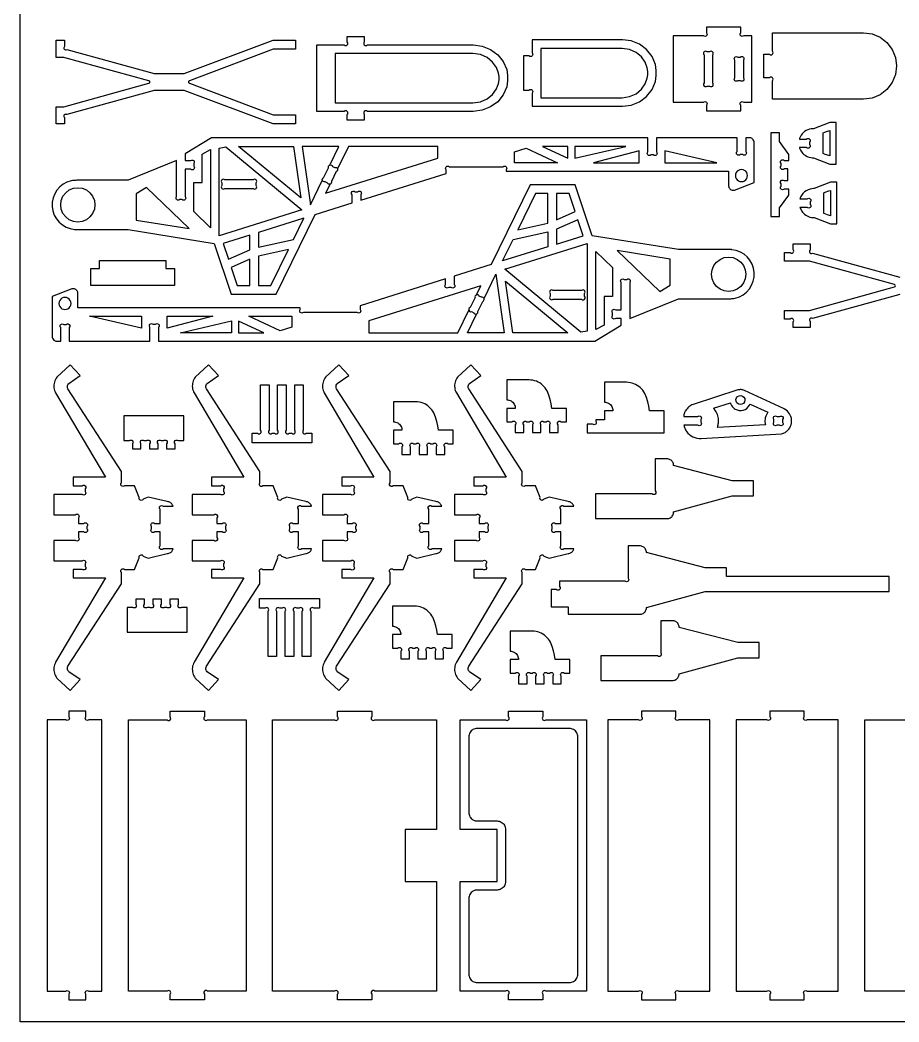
# Model space of a CAD drawing. Extents: x 2.2 to 40.9, y 0.4 to 54.1.
# Drawn here: x 2.22 to 27.94, y 0.38 to 29.67 of the extents above; entities that cross this region are included whole.
import ezdxf

# ---------------------------------------------------------------- set-up
doc = ezdxf.new("R2010")
doc.units = 0
doc.header["$MEASUREMENT"] = 0
doc.layers.get('0').update_dxf_attribs({"linetype": 'CONTINUOUS'})
doc.layers.add('ENGRAVE', color=1, linetype='CONTINUOUS')
doc.layers.add('LAYER_1', color=18, linetype='CONTINUOUS')

msp = doc.modelspace()

# ---------------------------------------------------------------- linework, layer by layer
msp.add_lwpolyline([(2.223, 0.378), (2.223, 54.147), (40.905, 54.147), (40.905, 0.378)], close=True)
at = {"layer": 'ENGRAVE'}
for points in [[(7.307, 24.077), (7.307, 24.924), (7.558, 24.924), (7.558, 25.756), (7.801, 25.889), (7.801, 23.602)], [(8.052, 23.368), (8.052, 25.932), (8.241, 25.965), (10.465, 24.125)], [(8.615, 25.98), (10.228, 25.98), (10.439, 24.472)], [(5.626, 23.827), (7.177, 23.576), (5.927, 24.778), (5.626, 24.594)], [(16.406, 22.388), (18.82, 23.145), (18.82, 20.581), (18.63, 20.548)], [(19.07, 20.623), (19.07, 22.911), (19.564, 22.436), (19.564, 21.588), (19.313, 21.588), (19.313, 20.756)], [(19.694, 22.936), (20.944, 21.735), (21.245, 21.918), (21.245, 22.686)], [(16.643, 20.532), (16.432, 22.041), (18.256, 20.532)], [(15.538, 1.537), (15.571, 1.531), (15.603, 1.529), (18.298, 1.529), (18.331, 1.531), (18.363, 1.537), (18.394, 1.548), (18.423, 1.562), (18.451, 1.58), (18.475, 1.602), (18.497, 1.627), (18.515, 1.654), (18.53, 1.683), (18.54, 1.714), (18.547, 1.747), (18.549, 1.779), (18.549, 8.712), (18.547, 8.745), (18.54, 8.777), (18.53, 8.808), (18.515, 8.837), (18.497, 8.865), (18.475, 8.889), (18.451, 8.911), (18.423, 8.929), (18.394, 8.944), (18.363, 8.954), (18.331, 8.961), (18.298, 8.963), (15.603, 8.963), (15.571, 8.961), (15.538, 8.954), (15.507, 8.944), (15.478, 8.929), (15.451, 8.911), (15.426, 8.889), (15.404, 8.865), (15.386, 8.837), (15.372, 8.808), (15.361, 8.777), (15.355, 8.745), (15.353, 8.712), (15.353, 6.506), (15.355, 6.474), (15.361, 6.442), (15.372, 6.411), (15.386, 6.381), (15.404, 6.354), (15.426, 6.329), (15.451, 6.308), (15.478, 6.289), (15.507, 6.275), (15.538, 6.264), (15.571, 6.258), (15.603, 6.256), (16.181, 6.256), (16.214, 6.254), (16.246, 6.247), (16.277, 6.237), (16.306, 6.222), (16.334, 6.204), (16.358, 6.182), (16.38, 6.158), (16.398, 6.13), (16.413, 6.101), (16.423, 6.07), (16.429, 6.038), (16.432, 6.005), (16.432, 4.486), (16.429, 4.454), (16.423, 4.421), (16.413, 4.39), (16.398, 4.361), (16.38, 4.334), (16.358, 4.309), (16.334, 4.287), (16.306, 4.269), (16.277, 4.255), (16.246, 4.244), (16.214, 4.238), (16.181, 4.236), (15.603, 4.236), (15.571, 4.234), (15.538, 4.227), (15.507, 4.217), (15.478, 4.202), (15.451, 4.184), (15.426, 4.162), (15.404, 4.138), (15.386, 4.11), (15.372, 4.081), (15.361, 4.05), (15.355, 4.018), (15.353, 3.985), (15.353, 1.779), (15.355, 1.747), (15.361, 1.714), (15.372, 1.683), (15.386, 1.654), (15.404, 1.627), (15.426, 1.602), (15.451, 1.58), (15.478, 1.562), (15.507, 1.548)]]:
    msp.add_lwpolyline(points, close=True, dxfattribs=at)
for points in [[(11.29, 25.435), (11.556, 25.98), (10.481, 25.98), (10.72, 24.274), (11.069, 24.985)], [(11.294, 24.875), (11.163, 24.608), (14.445, 25.637), (14.445, 25.98), (11.835, 25.98), (11.514, 25.325)], [(15.802, 21.528), (16.151, 22.239), (16.39, 20.532), (15.315, 20.532), (15.582, 21.078)], [(15.578, 21.638), (15.708, 21.905), (12.427, 20.876), (12.427, 20.532), (15.036, 20.532), (15.357, 21.188)]]:
    msp.add_lwpolyline(points, dxfattribs=at)
at = {"layer": 'LAYER_1'}
for points in [[(21.336, 27.273), (22.219, 27.273, -1), (22.308, 27.185), (22.308, 27.023), (23.311, 27.023), (23.311, 27.185, -1), (23.399, 27.273), (23.64, 27.273), (23.64, 29.215), (23.399, 29.215, -1), (23.311, 29.304), (23.311, 29.466), (22.308, 29.466), (22.308, 29.304, -1), (22.219, 29.215), (21.336, 29.215)], [(24.241, 27.359), (24.241, 27.898, 1), (24.153, 27.986), (23.992, 27.986), (23.992, 28.674), (24.153, 28.674, 1), (24.241, 28.762), (24.241, 29.302), (26.902, 29.303), (27.154, 29.27), (27.388, 29.173), (27.589, 29.019), (27.744, 28.818), (27.841, 28.584), (27.874, 28.332), (27.841, 28.081), (27.744, 27.846), (27.59, 27.645), (27.389, 27.491), (27.154, 27.394), (26.903, 27.36)], [(6.146, 27.611), (3.593, 26.908, 1), (3.528, 26.823), (3.528, 26.64), (3.277, 26.64), (3.277, 27.14), (3.502, 27.14), (5.994, 27.827), (6.001, 27.829), (6.007, 27.834), (6.013, 27.839), (6.017, 27.846), (6.019, 27.853), (6.02, 27.861), (6.019, 27.869), (6.017, 27.876), (6.013, 27.883), (6.007, 27.888), (6.001, 27.893), (5.994, 27.896), (3.502, 28.584), (3.277, 28.584), (3.277, 29.084), (3.528, 29.084), (3.528, 28.901, 1), (3.593, 28.816), (6.146, 28.113), (7.023, 28.113), (9.634, 29.084), (10.289, 29.084), (10.289, 28.824), (9.634, 28.824), (7.18, 27.896), (7.172, 27.894), (7.166, 27.889), (7.161, 27.884), (7.157, 27.877), (7.154, 27.87), (7.153, 27.862), (7.154, 27.854), (7.157, 27.847), (7.161, 27.84), (7.166, 27.835), (7.172, 27.83), (7.18, 27.827), (9.634, 26.899), (10.289, 26.899), (10.289, 26.64), (9.634, 26.64), (7.023, 27.611)], [(11.797, 26.751), (11.797, 26.913, 1), (11.708, 27.002), (10.909, 27.002), (10.909, 28.945), (11.708, 28.945, 1), (11.797, 29.034), (11.797, 29.196), (12.298, 29.196), (12.298, 29.034, 1), (12.387, 28.945), (15.485, 28.945), (15.748, 28.912), (15.993, 28.815), (16.203, 28.661), (16.365, 28.459), (16.466, 28.225), (16.49, 28.049), (16.49, 27.898), (16.466, 27.722), (16.365, 27.488), (16.203, 27.286), (15.993, 27.132), (15.748, 27.035), (15.485, 27.002), (12.387, 27.002, 1), (12.298, 26.913), (12.298, 26.751)], [(16.959, 27.626), (17.121, 27.626, -1), (17.209, 27.537), (17.209, 27.153), (19.852, 27.153), (20.11, 27.186), (20.352, 27.283), (20.559, 27.438), (20.718, 27.639), (20.818, 27.873), (20.841, 28.05), (20.841, 28.2), (20.818, 28.376), (20.718, 28.611), (20.559, 28.812), (20.352, 28.966), (20.11, 29.063), (19.852, 29.097), (17.209, 29.097), (17.209, 28.713, -1), (17.121, 28.625), (16.959, 28.625)], [(22.402, 28.744), (22.329, 28.744, 1), (22.241, 28.656), (22.241, 27.834, 1), (22.329, 27.745), (22.402, 27.745, 1), (22.491, 27.834), (22.491, 28.656, 1)], [(23.139, 27.989), (23.139, 28.499, -1), (23.228, 28.588), (23.301, 28.588, -1), (23.389, 28.499), (23.389, 27.989, -1), (23.301, 27.901), (23.228, 27.901, -1)], [(26.108, 25.463), (26.108, 26.681), (25.92, 26.681), (25.446, 26.496, -0.053792), (25.422, 26.494, 0.06757), (25.328, 26.483, 0.134573), (25.138, 26.375, 0.091442), (25.04, 26.234, 0.026852), (25.034, 26.219, 0.018158), (25.027, 26.195), (25.239, 26.195, -1), (25.328, 26.107), (25.328, 26.034, -1), (25.239, 25.945), (25.027, 25.945, 0.020263), (25.061, 25.87, 0.052267), (25.099, 25.81, 0.21381), (25.406, 25.649, 0.039966), (25.426, 25.649, -0.073157), (25.446, 25.648), (25.92, 25.463)], [(24.193, 23.927), (24.443, 23.927), (24.443, 24.179), (24.721, 24.557), (24.721, 24.729), (24.58, 24.729, -1), (24.492, 24.817), (24.492, 24.89, -1), (24.58, 24.979), (24.688, 24.979), (24.688, 25.322), (24.58, 25.322, -1), (24.492, 25.411), (24.492, 25.484, -1), (24.58, 25.572), (24.721, 25.572), (24.721, 25.744), (24.443, 26.122), (24.443, 26.372), (24.193, 26.372)], [(7.907, 23.144), (8.399, 21.659), (9.718, 21.659), (10.859, 23.987), (11.943, 24.327), (11.943, 24.568, -1), (12.032, 24.656), (12.105, 24.656, -1), (12.194, 24.568), (12.194, 24.406), (14.695, 25.19), (14.695, 25.298, -1), (14.784, 25.387), (16.357, 25.387, -1), (16.446, 25.298), (16.446, 25.251), (22.957, 25.251, -0.002863), (22.955, 24.973, 0.011045), (22.957, 24.823, 0.190421), (22.995, 24.736, 0.190421), (23.082, 24.698, 0.008181), (23.121, 24.697, 0.046914), (23.128, 24.698), (23.709, 24.927), (23.709, 26.08, 0.193592), (23.659, 26.195, 0.165668), (23.583, 26.231, 0.040611), (23.539, 26.233, -0.010523), (23.458, 26.231), (23.458, 25.83, -1), (23.369, 25.741), (23.296, 25.741, -1), (23.207, 25.83), (23.207, 26.231), (20.845, 26.231), (20.845, 25.82, -1), (20.757, 25.731), (20.683, 25.731, -1), (20.595, 25.82), (20.595, 26.231), (7.831, 26.231), (7.056, 25.759), (7.057, 25.564), (7.219, 25.564, -1), (7.307, 25.475), (7.307, 25.402, -1), (7.218, 25.313), (7.056, 25.313), (7.056, 24.513, -1), (6.968, 24.425), (6.895, 24.425, -1), (6.806, 24.513), (6.806, 25.564), (5.383, 24.989), (3.915, 24.989, 0.019668), (3.793, 24.983, 0.033667), (3.722, 24.972, 0.853868), (3.818, 23.553, 0.016829), (3.832, 23.552, 0.002839), (3.915, 23.551), (5.383, 23.551)], [(11.108, 25.064), (11.251, 25.355, -1), (11.369, 25.396), (11.435, 25.364, -1), (11.475, 25.245), (11.333, 24.954, -1), (11.214, 24.914), (11.149, 24.946, -1)], [(8.219, 24.75), (9.044, 24.75, 1), (9.133, 24.839), (9.133, 24.912, 1), (9.044, 25.001), (8.219, 25.001, 1), (8.13, 24.912), (8.13, 24.839, 1)], [(26.126, 23.714), (26.126, 24.932), (25.938, 24.932), (25.463, 24.747, -0.053792), (25.44, 24.745, 0.06757), (25.345, 24.734, 0.154821), (25.132, 24.602, 0.074243), (25.055, 24.479, 0.027195), (25.049, 24.463, 0.027972), (25.045, 24.446), (25.257, 24.446, -1), (25.346, 24.357), (25.346, 24.285, -1), (25.257, 24.196), (25.045, 24.196, 0.020263), (25.078, 24.121, 0.052267), (25.117, 24.061, 0.21381), (25.424, 23.9, 0.039966), (25.444, 23.9, -0.073157), (25.463, 23.899), (25.938, 23.714)], [(3.413, 20.282), (3.413, 20.683, -1), (3.502, 20.772), (3.575, 20.772, -1), (3.664, 20.683), (3.664, 20.282), (6.026, 20.282), (6.026, 20.693, -1), (6.115, 20.782), (6.188, 20.782, -1), (6.277, 20.693), (6.277, 20.282), (19.041, 20.282), (19.815, 20.754), (19.815, 20.949), (19.653, 20.949, -1), (19.564, 21.038), (19.564, 21.111, -1), (19.653, 21.2), (19.815, 21.199), (19.815, 21.999, -1), (19.904, 22.088), (19.977, 22.088, -1), (20.065, 21.999), (20.066, 20.949), (21.488, 21.524), (22.957, 21.524, 0.019668), (23.079, 21.53, 0.033667), (23.149, 21.541, 0.36885), (23.707, 22.291, 0.368849), (23.053, 22.96, 0.016829), (23.039, 22.961, 0.002839), (22.957, 22.962), (21.488, 22.962), (18.964, 23.369), (18.472, 24.854), (17.153, 24.854), (16.013, 22.526), (14.928, 22.186), (14.928, 21.945, -1), (14.839, 21.856), (14.766, 21.856, -1), (14.677, 21.945), (14.677, 22.107), (12.176, 21.322), (12.176, 21.215, -1), (12.087, 21.126), (10.514, 21.126, -1), (10.425, 21.215), (10.425, 21.262), (3.915, 21.262, -0.002863), (3.916, 21.54, 0.011045), (3.915, 21.689, 0.190421), (3.877, 21.777, 0.190421), (3.789, 21.815, 0.008181), (3.75, 21.815, 0.046914), (3.744, 21.815), (3.163, 21.586), (3.163, 20.432, 0.193592), (3.213, 20.318, 0.165668), (3.288, 20.282, 0.040611), (3.332, 20.28, -0.010523)], [(18.741, 21.601), (18.741, 21.674, 1), (18.653, 21.763), (17.827, 21.763, 1), (17.739, 21.674), (17.739, 21.601, 1), (17.827, 21.512), (18.653, 21.512, 1)], [(15.723, 21.567), (15.657, 21.599, 1), (15.539, 21.558), (15.396, 21.267, 1), (15.437, 21.149), (15.502, 21.117, 1), (15.621, 21.157), (15.763, 21.448, 1)], [(3.302, 10.434), (3.689, 10.074), (3.984, 10.39), (3.647, 10.62), (3.638, 10.631), (3.623, 10.655), (3.613, 10.681), (3.61, 10.709), (3.612, 10.738), (3.615, 10.751), (3.627, 10.778), (5.191, 13.193), (5.191, 13.523, -1), (5.28, 13.611), (5.575, 13.611), (5.712, 13.95, -1), (5.827, 13.999), (5.977, 13.938), (6.532, 14.074), (6.557, 14.077), (6.58, 14.083), (6.603, 14.093), (6.624, 14.104), (6.643, 14.119), (6.661, 14.136), (6.677, 14.155), (6.689, 14.175), (6.703, 14.208), (6.41, 14.208, -1), (6.322, 14.297), (6.322, 14.708), (6.16, 14.708, -1), (6.072, 14.797), (6.072, 14.869, -1), (6.16, 14.958), (6.322, 14.958), (6.322, 15.37, -1), (6.41, 15.459), (6.703, 15.459), (6.689, 15.491), (6.677, 15.511), (6.661, 15.53), (6.643, 15.547), (6.624, 15.561), (6.603, 15.573), (6.58, 15.583), (6.557, 15.589), (6.532, 15.592), (5.977, 15.728), (5.827, 15.667, -1), (5.712, 15.716), (5.575, 16.055), (5.28, 16.055, -1), (5.191, 16.143), (5.191, 16.473), (3.627, 18.888), (3.615, 18.914), (3.612, 18.928), (3.61, 18.956), (3.613, 18.985), (3.623, 19.011), (3.638, 19.035), (3.647, 19.046), (3.984, 19.276), (3.689, 19.592), (3.302, 19.232), (3.279, 19.199), (3.258, 19.163), (3.242, 19.126), (3.229, 19.087), (3.22, 19.047), (3.214, 19.007), (3.213, 18.966), (3.216, 18.925), (3.223, 18.884), (3.233, 18.845), (3.248, 18.807), (3.266, 18.77), (4.72, 16.305), (3.776, 16.305), (3.776, 16.055), (4.039, 16.055, -1), (4.128, 15.966), (4.128, 15.893, -1), (4.039, 15.805), (3.21, 15.805), (3.21, 15.209), (3.842, 15.209, -1), (3.931, 15.12), (3.931, 14.958), (4.093, 14.958, -1), (4.181, 14.869), (4.181, 14.797, -1), (4.093, 14.708), (3.931, 14.708), (3.931, 14.546, -1), (3.842, 14.457), (3.21, 14.457), (3.21, 13.861), (4.039, 13.861, -1), (4.128, 13.773), (4.128, 13.7, -1), (4.039, 13.611), (3.776, 13.611), (3.776, 13.361), (4.72, 13.361), (3.266, 10.896), (3.248, 10.859), (3.233, 10.821), (3.223, 10.782), (3.216, 10.741), (3.213, 10.7), (3.214, 10.659), (3.22, 10.619), (3.229, 10.579), (3.242, 10.54), (3.258, 10.503), (3.279, 10.467)], [(7.353, 10.434), (7.74, 10.074), (8.035, 10.39), (7.699, 10.62), (7.681, 10.642), (7.669, 10.668), (7.662, 10.695), (7.661, 10.724), (7.667, 10.751), (7.678, 10.778), (9.243, 13.193), (9.243, 13.523, -1), (9.331, 13.611), (9.626, 13.611), (9.763, 13.95, -1), (9.879, 13.999), (10.028, 13.938), (10.584, 14.074), (10.608, 14.077), (10.631, 14.083), (10.654, 14.093), (10.675, 14.104), (10.695, 14.119), (10.712, 14.136), (10.728, 14.155), (10.741, 14.175), (10.754, 14.208), (10.461, 14.208, -1), (10.373, 14.297), (10.373, 14.708), (10.211, 14.708, -1), (10.123, 14.797), (10.123, 14.869, -1), (10.211, 14.958), (10.373, 14.958), (10.373, 15.37, -1), (10.461, 15.459), (10.754, 15.459), (10.741, 15.491), (10.728, 15.511), (10.712, 15.53), (10.695, 15.547), (10.675, 15.561), (10.654, 15.573), (10.631, 15.583), (10.608, 15.589), (10.584, 15.592), (10.028, 15.728), (9.879, 15.667, -1), (9.763, 15.716), (9.626, 16.055), (9.331, 16.055, -1), (9.243, 16.143), (9.243, 16.473), (7.678, 18.888), (7.667, 18.914), (7.661, 18.942), (7.662, 18.971), (7.669, 18.998), (7.681, 19.024), (7.699, 19.046), (8.035, 19.276), (7.74, 19.592), (7.353, 19.232), (7.33, 19.199), (7.31, 19.163), (7.293, 19.126), (7.28, 19.087), (7.271, 19.047), (7.266, 19.007), (7.265, 18.966), (7.267, 18.925), (7.274, 18.884), (7.285, 18.845), (7.299, 18.807), (7.317, 18.77), (8.771, 16.305), (7.827, 16.305), (7.827, 16.055), (8.091, 16.055, -1), (8.179, 15.966), (8.179, 15.893, -1), (8.091, 15.805), (7.261, 15.805), (7.261, 15.209), (7.893, 15.209, -1), (7.982, 15.12), (7.982, 14.958), (8.144, 14.958, -1), (8.233, 14.869), (8.233, 14.797, -1), (8.144, 14.708), (7.982, 14.708), (7.982, 14.546, -1), (7.893, 14.457), (7.261, 14.457), (7.261, 13.861), (8.091, 13.861, -1), (8.179, 13.773), (8.179, 13.7, -1), (8.091, 13.611), (7.827, 13.611), (7.827, 13.361), (8.771, 13.361), (7.317, 10.896), (7.299, 10.859), (7.285, 10.821), (7.274, 10.782), (7.267, 10.741), (7.265, 10.7), (7.266, 10.659), (7.271, 10.619), (7.28, 10.579), (7.293, 10.54), (7.31, 10.503), (7.33, 10.467)], [(11.163, 10.434), (11.55, 10.074), (11.845, 10.39), (11.508, 10.62), (11.499, 10.631), (11.484, 10.655), (11.474, 10.681), (11.472, 10.695), (11.471, 10.724), (11.476, 10.751), (11.488, 10.778), (13.052, 13.193), (13.052, 13.523, -1), (13.141, 13.611), (13.436, 13.611), (13.573, 13.95, -1), (13.688, 13.999), (13.838, 13.938), (14.393, 14.074), (14.418, 14.077), (14.441, 14.083), (14.464, 14.093), (14.485, 14.104), (14.504, 14.119), (14.522, 14.136), (14.537, 14.155), (14.55, 14.175), (14.564, 14.208), (14.271, 14.208, -1), (14.183, 14.297), (14.183, 14.708), (14.021, 14.708, -1), (13.933, 14.797), (13.933, 14.869, -1), (14.021, 14.958), (14.183, 14.958), (14.183, 15.37, -1), (14.271, 15.459), (14.564, 15.459), (14.55, 15.491), (14.537, 15.511), (14.522, 15.53), (14.504, 15.547), (14.485, 15.561), (14.464, 15.573), (14.441, 15.583), (14.418, 15.589), (14.393, 15.592), (13.838, 15.728), (13.688, 15.667, -1), (13.573, 15.716), (13.436, 16.055), (13.141, 16.055, -1), (13.052, 16.143), (13.052, 16.473), (11.488, 18.888), (11.476, 18.914), (11.471, 18.942), (11.472, 18.971), (11.478, 18.998), (11.491, 19.024), (11.508, 19.046), (11.845, 19.276), (11.55, 19.592), (11.163, 19.232), (11.14, 19.199), (11.119, 19.163), (11.103, 19.126), (11.09, 19.087), (11.081, 19.047), (11.075, 19.007), (11.074, 18.966), (11.077, 18.925), (11.084, 18.884), (11.094, 18.845), (11.109, 18.807), (11.127, 18.77), (12.581, 16.305), (11.637, 16.305), (11.637, 16.055), (11.9, 16.055, -1), (11.989, 15.966), (11.989, 15.893, -1), (11.9, 15.805), (11.071, 15.805), (11.071, 15.209), (11.703, 15.209, -1), (11.792, 15.12), (11.792, 14.958), (11.954, 14.958, -1), (12.042, 14.869), (12.042, 14.797, -1), (11.954, 14.708), (11.792, 14.708), (11.792, 14.546, -1), (11.703, 14.457), (11.071, 14.457), (11.071, 13.861), (11.9, 13.861, -1), (11.989, 13.773), (11.989, 13.7, -1), (11.9, 13.611), (11.637, 13.611), (11.637, 13.361), (12.581, 13.361), (11.127, 10.896), (11.109, 10.859), (11.094, 10.821), (11.084, 10.782), (11.077, 10.741), (11.074, 10.7), (11.075, 10.659), (11.081, 10.619), (11.09, 10.579), (11.103, 10.54), (11.119, 10.503), (11.14, 10.467)], [(15.416, 10.074), (15.711, 10.39), (15.374, 10.62), (15.365, 10.631), (15.35, 10.655), (15.34, 10.681), (15.338, 10.695), (15.337, 10.724), (15.342, 10.751), (15.354, 10.778), (16.918, 13.193), (16.918, 13.523, -1), (17.007, 13.611), (17.302, 13.611), (17.439, 13.95, -1), (17.554, 13.999), (17.704, 13.938), (18.26, 14.074), (18.284, 14.077), (18.307, 14.083), (18.33, 14.093), (18.351, 14.104), (18.371, 14.119), (18.388, 14.136), (18.404, 14.155), (18.417, 14.175), (18.43, 14.208), (18.137, 14.208, -1), (18.049, 14.297), (18.049, 14.708), (17.887, 14.708, -1), (17.799, 14.797), (17.799, 14.869, -1), (17.887, 14.958), (18.049, 14.958), (18.049, 15.37, -1), (18.137, 15.459), (18.43, 15.459), (18.417, 15.491), (18.404, 15.511), (18.388, 15.53), (18.371, 15.547), (18.351, 15.561), (18.33, 15.573), (18.307, 15.583), (18.284, 15.589), (18.26, 15.592), (17.704, 15.728), (17.554, 15.667, -1), (17.439, 15.716), (17.302, 16.055), (17.007, 16.055, -1), (16.918, 16.143), (16.918, 16.473), (15.354, 18.888), (15.347, 18.901), (15.339, 18.928), (15.337, 18.942), (15.338, 18.971), (15.345, 18.998), (15.357, 19.024), (15.374, 19.046), (15.711, 19.276), (15.416, 19.592), (15.029, 19.232), (15.006, 19.199), (14.985, 19.163), (14.969, 19.126), (14.956, 19.087), (14.947, 19.047), (14.941, 19.007), (14.94, 18.966), (14.943, 18.925), (14.95, 18.884), (14.96, 18.845), (14.975, 18.807), (14.993, 18.77), (16.447, 16.305), (15.503, 16.305), (15.503, 16.055), (15.767, 16.055, -1), (15.855, 15.966), (15.855, 15.893, -1), (15.767, 15.805), (14.937, 15.805), (14.937, 15.209), (15.569, 15.209, -1), (15.658, 15.12), (15.658, 14.958), (15.82, 14.958, -1), (15.908, 14.869), (15.908, 14.797, -1), (15.82, 14.708), (15.658, 14.708), (15.658, 14.546, -1), (15.569, 14.457), (14.937, 14.457), (14.937, 13.861), (15.767, 13.861, -1), (15.855, 13.773), (15.855, 13.7, -1), (15.767, 13.611), (15.503, 13.611), (15.503, 13.361), (16.447, 13.361), (14.993, 10.896), (14.975, 10.859), (14.96, 10.821), (14.95, 10.782), (14.943, 10.741), (14.94, 10.7), (14.941, 10.659), (14.947, 10.619), (14.956, 10.579), (14.969, 10.54), (14.985, 10.503), (15.006, 10.467), (15.029, 10.434)], [(16.716, 18.319), (16.466, 18.319), (16.466, 17.928), (16.627, 17.928, -1), (16.716, 17.839), (16.716, 17.614), (16.966, 17.614), (16.966, 17.839, -1), (17.054, 17.928), (17.127, 17.928, -1), (17.216, 17.839), (17.216, 17.614), (17.466, 17.614), (17.466, 17.839, -1), (17.554, 17.928), (17.627, 17.928, -1), (17.716, 17.839), (17.716, 17.614), (17.966, 17.614), (17.966, 17.839, -1), (18.054, 17.928), (18.216, 17.928), (18.216, 18.319), (17.784, 18.319), (17.767, 18.451), (17.737, 18.58), (17.698, 18.705), (17.649, 18.828), (17.622, 18.875), (17.59, 18.919), (17.555, 18.961), (17.516, 18.999), (17.474, 19.033), (17.429, 19.064), (17.382, 19.09), (17.332, 19.111), (17.28, 19.129), (17.227, 19.141), (17.173, 19.148), (17.119, 19.151), (16.466, 19.151), (16.466, 18.57), (16.498, 18.568), (16.53, 18.562), (16.561, 18.551), (16.591, 18.537), (16.618, 18.518), (16.643, 18.497), (16.664, 18.472), (16.683, 18.445), (16.697, 18.415), (16.708, 18.384), (16.714, 18.352)], [(18.818, 17.609), (21.071, 17.609), (21.071, 18.251), (20.639, 18.251), (20.623, 18.383), (20.592, 18.511), (20.553, 18.637), (20.504, 18.759), (20.476, 18.806), (20.445, 18.85), (20.409, 18.891), (20.37, 18.929), (20.328, 18.963), (20.283, 18.993), (20.236, 19.019), (20.186, 19.041), (20.135, 19.058), (20.082, 19.071), (20.028, 19.079), (19.974, 19.082), (19.321, 19.082), (19.321, 18.502), (19.354, 18.5), (19.386, 18.493), (19.417, 18.483), (19.446, 18.468), (19.474, 18.45), (19.498, 18.428), (19.52, 18.404), (19.538, 18.376), (19.553, 18.347), (19.563, 18.316), (19.569, 18.284), (19.572, 18.251), (19.321, 18.251), (19.321, 17.984), (19.068, 17.984), (19.068, 17.948, -1), (18.979, 17.859), (18.818, 17.859)], [(9.012, 17.308), (9.012, 17.59), (9.174, 17.59, 1), (9.262, 17.679), (9.262, 19.006), (9.512, 19.006), (9.512, 17.679, 1), (9.601, 17.59), (9.674, 17.59, 1), (9.762, 17.679), (9.762, 19.006), (10.012, 19.006), (10.012, 17.679, 1), (10.101, 17.59), (10.174, 17.59, 1), (10.262, 17.679), (10.262, 19.006), (10.512, 19.006), (10.512, 17.679, 1), (10.601, 17.59), (10.762, 17.59), (10.762, 17.308)], [(21.646, 18.08), (22.056, 18.08, -1), (22.144, 17.991), (22.144, 17.919, -1), (22.056, 17.83), (21.646, 17.83, 0.016449), (21.673, 17.743, 0.076543), (21.727, 17.643, 0.119072), (21.913, 17.488, 0.116789), (22.154, 17.434), (24.508, 17.577, 0.061524), (24.564, 17.594, 0.059423), (24.651, 17.648, 0.250186), (24.8, 17.984, 0.250186), (24.602, 18.295, 0.012904), (24.595, 18.299, 0.00354), (24.566, 18.313), (23.42, 18.845, 0.079054), (23.323, 18.867, 0.080221), (23.224, 18.858), (21.917, 18.435, 0.079665), (21.796, 18.363, 0.074679), (21.696, 18.251, 0.030684), (21.677, 18.217, 0.035288), (21.664, 18.185, 0.009209), (21.649, 18.137, 0.034821), (21.646, 18.124, 0.052258), (21.645, 18.102, -0.017405)], [(13.149, 17.286), (13.311, 17.286, -1), (13.399, 17.198), (13.399, 16.973), (13.649, 16.973), (13.649, 17.198, -1), (13.738, 17.286), (13.811, 17.286, -1), (13.899, 17.198), (13.899, 16.973), (14.149, 16.973), (14.149, 17.198, -1), (14.238, 17.286), (14.311, 17.286, -1), (14.399, 17.198), (14.399, 16.973), (14.649, 16.973), (14.649, 17.198, -1), (14.738, 17.286), (14.899, 17.286), (14.899, 17.678), (14.468, 17.678), (14.451, 17.81), (14.421, 17.938), (14.381, 18.064), (14.333, 18.187), (14.305, 18.234), (14.274, 18.278), (14.239, 18.32), (14.2, 18.358), (14.158, 18.392), (14.113, 18.422), (14.065, 18.449), (14.016, 18.47), (13.964, 18.487), (13.911, 18.5), (13.857, 18.507), (13.803, 18.51), (13.149, 18.51), (13.149, 17.929), (13.182, 17.927), (13.214, 17.92), (13.245, 17.91), (13.275, 17.895), (13.302, 17.877), (13.327, 17.855), (13.348, 17.831), (13.367, 17.804), (13.381, 17.774), (13.392, 17.743), (13.398, 17.711), (13.4, 17.678), (13.149, 17.678)], [(22.514, 18.321), (23.009, 18.481, 0.054826), (23.046, 18.4, 0.127672), (23.15, 18.297, 0.198912), (23.383, 18.267, 0.19941), (23.568, 18.409, 0.025267), (23.578, 18.428, -0.008421), (23.586, 18.447), (24.109, 18.204, 0.104495), (24.031, 18.046, 0.112436), (24.026, 17.882, 0.021636), (24.032, 17.86, -0.007211), (24.038, 17.837), (22.631, 17.758, 0.008878), (22.655, 17.864, 0.065383), (22.664, 17.983, 0.078347), (22.63, 18.144, 0.079906), (22.549, 18.283, 0.016985), (22.532, 18.302, -0.005661)], [(23.199, 18.483, -0.967799), (23.402, 18.649, -0.967799), (23.21, 18.47, -0.016364), (23.205, 18.476, -0.016364)], [(5.263, 17.376), (5.424, 17.376, -1), (5.513, 17.287), (5.513, 17.137), (5.763, 17.137), (5.763, 17.287, -1), (5.851, 17.376), (5.924, 17.376, -1), (6.013, 17.287), (6.013, 17.137), (6.263, 17.137), (6.263, 17.287, -1), (6.351, 17.376), (6.424, 17.376, -1), (6.513, 17.287), (6.513, 17.137), (6.763, 17.137), (6.763, 17.287, -1), (6.851, 17.376), (7.013, 17.376), (7.013, 18.1), (5.263, 18.1)], [(24.447, 17.83), (24.374, 17.83, -1), (24.285, 17.919), (24.285, 17.991, -1), (24.374, 18.08), (24.447, 18.08, -1), (24.535, 17.991), (24.535, 17.919, -1)], [(20.812, 16.844), (20.812, 15.904, -1), (20.723, 15.816), (19.062, 15.816), (19.062, 15.095), (21.153, 15.095), (21.179, 15.097), (21.204, 15.102), (21.228, 15.11), (21.251, 15.121), (21.272, 15.136), (21.292, 15.153), (21.308, 15.172), (21.323, 15.193), (21.334, 15.216), (21.342, 15.24), (21.347, 15.265), (21.349, 15.291), (23.064, 15.762), (23.689, 15.762), (23.689, 16.202), (23.064, 16.202), (21.349, 16.648), (21.347, 16.674), (21.342, 16.699), (21.334, 16.723), (21.323, 16.746), (21.308, 16.768), (21.292, 16.787), (21.272, 16.804), (21.251, 16.818), (21.228, 16.829), (21.204, 16.838), (21.179, 16.843), (21.153, 16.844)], [(17.762, 12.521), (18.265, 12.521), (18.265, 12.298), (20.357, 12.298), (20.382, 12.3), (20.408, 12.305), (20.432, 12.313), (20.455, 12.324), (20.476, 12.338), (20.495, 12.355), (20.512, 12.374), (20.527, 12.396), (20.538, 12.419), (20.546, 12.443), (20.551, 12.468), (20.553, 12.494), (22.268, 12.965), (27.655, 12.965), (27.655, 13.404), (22.893, 13.404), (22.893, 13.655), (22.268, 13.655), (20.553, 14.102), (20.551, 14.127), (20.546, 14.153), (20.538, 14.177), (20.527, 14.2), (20.512, 14.221), (20.495, 14.24), (20.476, 14.257), (20.455, 14.271), (20.432, 14.283), (20.408, 14.291), (20.382, 14.296), (20.357, 14.298), (20.015, 14.298), (20.015, 13.358, -1), (19.927, 13.269), (18.013, 13.269), (18.013, 13.107, -1), (17.925, 13.019), (17.762, 13.019)], [(5.361, 11.777), (7.111, 11.777), (7.111, 12.501), (6.949, 12.501, -1), (6.861, 12.59), (6.861, 12.74), (6.611, 12.74), (6.611, 12.59, -1), (6.522, 12.501), (6.449, 12.501, -1), (6.361, 12.59), (6.361, 12.74), (6.111, 12.74), (6.111, 12.59, -1), (6.022, 12.501), (5.949, 12.501, -1), (5.861, 12.59), (5.861, 12.74), (5.611, 12.74), (5.611, 12.59, -1), (5.522, 12.501), (5.361, 12.501)], [(9.482, 11.061), (9.482, 12.388, 1), (9.394, 12.477), (9.232, 12.477), (9.232, 12.759), (10.982, 12.759), (10.982, 12.477), (10.821, 12.477, 1), (10.732, 12.388), (10.732, 11.061), (10.482, 11.061), (10.482, 12.388, 1), (10.394, 12.477), (10.321, 12.477, 1), (10.232, 12.388), (10.232, 11.061), (9.982, 11.061), (9.982, 12.388, 1), (9.894, 12.477), (9.821, 12.477, 1), (9.732, 12.388), (9.732, 11.061)], [(13.118, 11.311), (13.28, 11.311, -1), (13.368, 11.222), (13.368, 10.998), (13.618, 10.998), (13.618, 11.222, -1), (13.707, 11.311), (13.78, 11.311, -1), (13.868, 11.222), (13.868, 10.998), (14.118, 10.998), (14.118, 11.222, -1), (14.207, 11.311), (14.28, 11.311, -1), (14.368, 11.222), (14.368, 10.998), (14.618, 10.998), (14.618, 11.222, -1), (14.707, 11.311), (14.868, 11.311), (14.868, 11.703), (14.437, 11.703), (14.42, 11.835), (14.39, 11.963), (14.35, 12.089), (14.301, 12.211), (14.274, 12.258), (14.243, 12.303), (14.208, 12.344), (14.169, 12.382), (14.127, 12.417), (14.082, 12.447), (14.034, 12.473), (13.984, 12.495), (13.933, 12.512), (13.88, 12.524), (13.826, 12.532), (13.772, 12.534), (13.118, 12.534), (13.118, 11.953), (13.151, 11.951), (13.183, 11.945), (13.214, 11.934), (13.244, 11.92), (13.271, 11.902), (13.296, 11.88), (13.317, 11.855), (13.335, 11.828), (13.35, 11.799), (13.36, 11.768), (13.367, 11.735), (13.369, 11.703), (13.118, 11.703)], [(20.97, 12.111), (20.97, 11.171, -1), (20.882, 11.083), (19.22, 11.083), (19.22, 10.362), (21.312, 10.362), (21.337, 10.364), (21.363, 10.369), (21.387, 10.377), (21.41, 10.388), (21.431, 10.403), (21.45, 10.42), (21.467, 10.439), (21.481, 10.46), (21.493, 10.483), (21.501, 10.507), (21.506, 10.532), (21.508, 10.558), (23.223, 11.029), (23.847, 11.029), (23.847, 11.469), (23.223, 11.469), (21.508, 11.915), (21.506, 11.941), (21.501, 11.966), (21.493, 11.99), (21.481, 12.013), (21.467, 12.035), (21.45, 12.054), (21.431, 12.071), (21.41, 12.085), (21.387, 12.096), (21.363, 12.105), (21.337, 12.11), (21.312, 12.111)], [(16.561, 10.581), (16.722, 10.581, -1), (16.811, 10.493), (16.811, 10.268), (17.061, 10.268), (17.061, 10.493, -1), (17.149, 10.581), (17.222, 10.581, -1), (17.311, 10.493), (17.311, 10.268), (17.561, 10.268), (17.561, 10.493, -1), (17.649, 10.581), (17.722, 10.581, -1), (17.811, 10.493), (17.811, 10.268), (18.061, 10.268), (18.061, 10.493, -1), (18.149, 10.581), (18.311, 10.581), (18.311, 10.973), (17.879, 10.973), (17.862, 11.105), (17.832, 11.233), (17.793, 11.359), (17.744, 11.481), (17.717, 11.529), (17.686, 11.573), (17.65, 11.615), (17.612, 11.653), (17.569, 11.687), (17.524, 11.717), (17.477, 11.743), (17.427, 11.765), (17.375, 11.782), (17.322, 11.795), (17.269, 11.802), (17.214, 11.804), (16.561, 11.804), (16.561, 11.224), (16.594, 11.222), (16.626, 11.215), (16.657, 11.205), (16.686, 11.19), (16.713, 11.172), (16.738, 11.15), (16.76, 11.126), (16.778, 11.098), (16.792, 11.069), (16.803, 11.038), (16.809, 11.006), (16.811, 10.973), (16.561, 10.973)], [(3.02, 1.278), (3.559, 1.278, -1), (3.648, 1.189), (3.648, 1.027), (4.149, 1.027), (4.149, 1.189, -1), (4.238, 1.278), (4.613, 1.278), (4.613, 9.213), (4.238, 9.213, -1), (4.149, 9.302), (4.149, 9.464), (3.648, 9.464), (3.648, 9.302, -1), (3.559, 9.213), (3.02, 9.213)], [(6.615, 1.027), (6.615, 1.189, 1), (6.527, 1.278), (5.394, 1.278), (5.394, 9.213), (6.527, 9.213, 1), (6.615, 9.302), (6.615, 9.464), (7.618, 9.464), (7.618, 9.302, 1), (7.707, 9.213), (8.839, 9.213), (8.839, 1.278), (7.707, 1.278, 1), (7.618, 1.189), (7.618, 1.027)], [(11.514, 1.027), (11.514, 1.189, 1), (11.425, 1.278), (9.616, 1.278), (9.616, 9.213), (11.425, 9.213, 1), (11.514, 9.302), (11.514, 9.464), (12.516, 9.464), (12.516, 9.302, 1), (12.605, 9.213), (14.414, 9.213), (14.414, 6.005), (13.494, 6.005), (13.494, 4.486), (14.414, 4.486), (14.414, 1.278), (12.605, 1.278, 1), (12.516, 1.189), (12.516, 1.027)], [(16.519, 1.027), (16.519, 1.189, 1), (16.43, 1.278), (15.102, 1.278), (15.102, 4.486), (16.181, 4.486), (16.181, 6.005), (15.102, 6.005), (15.102, 9.213), (16.43, 9.213, 1), (16.519, 9.302), (16.519, 9.464), (17.521, 9.464), (17.521, 9.302, 1), (17.61, 9.213), (18.799, 9.213), (18.799, 1.278), (17.61, 1.278, 1), (17.521, 1.189), (17.521, 1.027)], [(19.419, 1.278), (20.324, 1.278, -1), (20.413, 1.189), (20.413, 1.027), (21.415, 1.027), (21.415, 1.189, -1), (21.504, 1.278), (22.408, 1.278), (22.408, 9.213), (21.504, 9.213, -1), (21.415, 9.302), (21.415, 9.464), (20.413, 9.464), (20.413, 9.302, -1), (20.324, 9.213), (19.419, 9.213)], [(23.175, 1.278), (24.079, 1.278, -1), (24.168, 1.189), (24.168, 1.027), (25.171, 1.027), (25.171, 1.189, -1), (25.259, 1.278), (26.164, 1.278), (26.164, 9.213), (25.259, 9.213, -1), (25.171, 9.302), (25.171, 9.464), (24.168, 9.464), (24.168, 9.302, -1), (24.079, 9.213), (23.175, 9.213)], [(28.673, 1.027), (28.673, 1.189, 1), (28.584, 1.278), (26.946, 1.278), (26.946, 9.213), (28.584, 9.213, 1), (28.673, 9.302), (28.673, 9.464), (29.675, 9.464), (29.675, 9.302, 1), (29.764, 9.213), (31.402, 9.213), (31.402, 1.278), (29.764, 1.278, 1), (29.675, 1.189), (29.675, 1.027)]]:
    msp.add_lwpolyline(points, format="xyb", close=True, dxfattribs=at)
for points in [[(17.459, 27.403), (19.845, 27.403), (20.058, 27.434), (20.248, 27.52), (20.405, 27.652), (20.517, 27.812), (20.579, 27.975), (20.591, 28.077), (20.591, 28.173), (20.579, 28.275), (20.517, 28.438), (20.405, 28.597), (20.248, 28.73), (20.058, 28.816), (19.845, 28.847), (17.459, 28.847)], [(15.696, 28.665), (15.478, 28.695), (11.446, 28.695), (11.446, 27.252), (15.478, 27.252), (15.696, 27.283), (15.89, 27.369), (16.05, 27.501), (16.165, 27.661), (16.227, 27.823), (16.24, 27.925), (16.24, 28.022), (16.227, 28.124), (16.165, 28.286), (16.05, 28.446), (15.89, 28.578)], [(25.721, 25.771), (25.721, 26.374), (25.818, 26.413), (25.92, 26.441), (25.92, 25.704), (25.886, 25.711), (25.785, 25.743)], [(16.697, 25.502), (16.697, 25.818), (17.037, 25.925), (17.955, 25.502)], [(17.515, 25.98), (18.254, 25.64), (18.254, 25.98)], [(18.456, 25.631), (19.948, 25.98), (18.456, 25.98)], [(19.005, 25.502), (20.344, 25.502), (20.344, 25.852)], [(21.096, 25.502), (22.616, 25.502), (21.096, 25.852)], [(23.207, 25), (23.244, 24.972), (23.287, 24.955), (23.333, 24.949), (23.379, 24.955), (23.421, 24.972), (23.458, 25), (23.486, 25.037), (23.504, 25.08), (23.51, 25.126), (23.504, 25.172), (23.486, 25.214), (23.458, 25.251), (23.421, 25.279), (23.379, 25.297), (23.333, 25.303), (23.287, 25.297), (23.244, 25.279), (23.207, 25.251), (23.179, 25.214), (23.161, 25.172), (23.155, 25.126), (23.161, 25.08), (23.179, 25.037)], [(3.43, 24.141), (3.413, 24.271), (3.43, 24.4), (3.48, 24.521), (3.56, 24.625), (3.664, 24.705), (3.785, 24.755), (3.915, 24.772), (4.044, 24.755), (4.165, 24.705), (4.269, 24.625), (4.349, 24.521), (4.399, 24.4), (4.416, 24.271), (4.399, 24.141), (4.349, 24.02), (4.269, 23.916), (4.165, 23.836), (4.044, 23.786), (3.915, 23.769), (3.785, 23.786), (3.664, 23.836), (3.56, 23.916), (3.48, 24.02)], [(25.853, 23.976), (25.755, 24.014), (25.739, 24.022), (25.739, 24.624), (25.787, 24.646), (25.887, 24.68), (25.938, 24.692), (25.938, 23.954)], [(16.791, 23.545), (17.671, 23.737), (17.671, 24.603), (17.31, 24.603)], [(17.922, 23.83), (18.467, 24.073), (18.291, 24.603), (17.922, 24.603)], [(9.2, 23.032), (10.221, 23.255), (10.529, 23.883), (9.2, 23.466)], [(18.7, 23.369), (18.546, 23.834), (17.922, 23.555), (17.922, 23.125)], [(16.342, 22.629), (16.65, 23.258), (17.671, 23.481), (17.671, 23.046)], [(8.325, 22.679), (8.949, 22.957), (8.949, 23.388), (8.171, 23.144)], [(9.2, 21.909), (9.562, 21.909), (10.08, 22.968), (9.2, 22.775)], [(4.298, 21.915), (4.298, 22.405), (4.548, 22.405), (4.548, 22.644), (6.491, 22.644), (6.491, 22.405), (6.742, 22.405), (6.742, 21.915)], [(8.58, 21.909), (8.949, 21.909), (8.949, 22.683), (8.404, 22.44)], [(22.522, 21.991), (22.472, 22.112), (22.455, 22.242), (22.472, 22.372), (22.522, 22.493), (22.602, 22.597), (22.706, 22.676), (22.827, 22.727), (22.957, 22.744), (23.086, 22.727), (23.207, 22.676), (23.311, 22.597), (23.391, 22.493), (23.441, 22.372), (23.458, 22.242), (23.441, 22.112), (23.391, 21.991), (23.311, 21.888), (23.207, 21.808), (23.086, 21.758), (22.957, 21.741), (22.827, 21.758), (22.706, 21.808), (22.602, 21.888)], [(3.45, 21.233), (3.493, 21.216), (3.539, 21.21), (3.585, 21.216), (3.627, 21.233), (3.664, 21.262), (3.692, 21.298), (3.71, 21.341), (3.716, 21.387), (3.71, 21.433), (3.692, 21.476), (3.664, 21.512), (3.627, 21.54), (3.585, 21.558), (3.539, 21.564), (3.493, 21.558), (3.45, 21.54), (3.413, 21.512), (3.385, 21.476), (3.368, 21.433), (3.361, 21.387), (3.368, 21.341), (3.385, 21.298), (3.413, 21.262)], [(4.256, 21.011), (5.775, 21.011), (5.775, 20.661)], [(6.527, 20.661), (6.527, 21.011), (7.867, 21.011)], [(6.923, 20.532), (8.416, 20.882), (8.416, 20.532)], [(8.617, 20.532), (9.356, 20.532), (8.617, 20.873)], [(8.917, 21.011), (10.175, 21.011), (10.175, 20.695), (9.834, 20.588)]]:
    msp.add_lwpolyline(points, close=True, dxfattribs=at)
msp.add_lwpolyline([(27.964, 21.654), (25.411, 20.951, 1), (25.346, 20.866), (25.346, 20.682), (24.845, 20.682), (24.845, 20.844, 1), (24.756, 20.932), (24.594, 20.932), (24.594, 21.183), (25.32, 21.183), (27.812, 21.869, 0.322393), (27.836, 21.904, 0.322302), (27.812, 21.938), (25.32, 22.626), (24.594, 22.626), (24.594, 22.876), (24.756, 22.876, 1), (24.845, 22.965), (24.845, 23.126), (25.346, 23.126), (25.346, 22.944, 1), (25.411, 22.858), (27.964, 22.155)], format="xyb", dxfattribs=at)

doc.saveas('drawing.dxf')
